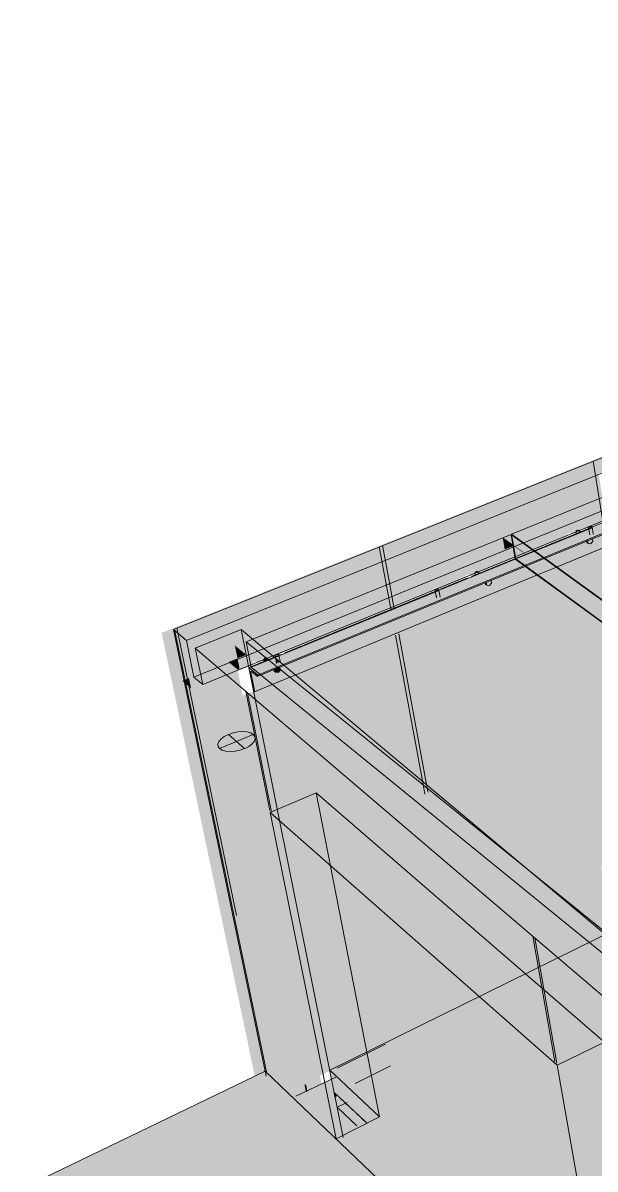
# Model space of a CAD drawing. Header units: inches. Extents: x -8026 to -8021, y -2777 to 2751.
# Drawn here: x -8026.0803 to -8025.9448, y 1923.3635 to 1923.6351 of the extents above; entities that cross this region are included whole.
import ezdxf

# ---------------------------------------------------------------- set-up
doc = ezdxf.new("R2010")
doc.units = ezdxf.units.IN
doc.header["$MEASUREMENT"] = 0
for name, color, linetype, lineweight in [('A-DETL', 90, 'Continuous', 9), ('A-FLOR', 192, 'Continuous', 13), ('A-GENM', 5, 'Continuous', 9), ('C-BLDG-PADS', 91, 'Continuous', 9), ('L-SITE', 91, 'Continuous', 9), ('S-BEAM', 12, 'Continuous', 9), ('S-FNDN', 32, 'Continuous', 13), ('S-FSTN', 2, 'Continuous', 9)]:
    doc.layers.add(name, color=color, linetype=linetype, lineweight=lineweight)
for name, color, linetype, lineweight, transparency in [('A-FLOR-1', 192, 'Continuous', 13, 0.4), ('A-WALL-PATT-1', 235, 'Continuous', 13, 0.4), ('A-WALL-PATT-2', 13, 'Continuous', 13, 0.4), ('C-BLDG-PADS-1', 91, 'Continuous', 9, 0.4), ('L-SITE-1', 91, 'Continuous', 9, 0.4), ('S-FNDN-1', 13, 'Continuous', 13, 0.4), ('S-FNDN-2', 25, 'Continuous', 13, 0.4)]:
    doc.layers.add(name, color=color, linetype=linetype, lineweight=lineweight, transparency=transparency)

msp = doc.modelspace()

# ---------------------------------------------------------------- hatches: boundary and pattern name
at = {"layer": 'A-FLOR-1'}
h = msp.add_hatch(color=256, dxfattribs=at)
h.paths.add_polyline_path([(-8025.95398, 1923.50617), (-8025.86671, 1923.54229), (-8025.872, 1923.54564), (-8025.87201, 1923.54577), (-8025.87727, 1923.54357), (-8025.8771, 1923.54222), (-8025.87726, 1923.54207), (-8025.87731, 1923.54201), (-8025.87783, 1923.54207), (-8025.87787, 1923.54212), (-8025.87789, 1923.54217), (-8025.87807, 1923.54329), (-8025.9107, 1923.52987), (-8025.91051, 1923.5285), (-8025.9107, 1923.52833), (-8025.91076, 1923.52828), (-8025.91122, 1923.52833), (-8025.91131, 1923.5284), (-8025.91152, 1923.52959), (-8025.94553, 1923.5156), (-8025.94532, 1923.5142), (-8025.94553, 1923.51403), (-8025.94554, 1923.51405), (-8025.94574, 1923.51399), (-8025.94607, 1923.51405), (-8025.94613, 1923.51411), (-8025.94637, 1923.51531), (-8025.95925, 1923.51004), (-8025.95399, 1923.50618)], flags=0)
h.paths.add_polyline_path([(-8025.94587, 1923.5117), (-8025.94648, 1923.51177), (-8025.94675, 1923.51197), (-8025.94681, 1923.51236), (-8025.94554, 1923.51288), (-8025.94547, 1923.51283), (-8025.94537, 1923.51223), (-8025.94587, 1923.5117)], flags=0)
h.paths.add_polyline_path([(-8025.92255, 1923.5213), (-8025.92323, 1923.52144), (-8025.92341, 1923.52158), (-8025.92347, 1923.52196), (-8025.92222, 1923.52247), (-8025.92215, 1923.52242), (-8025.92206, 1923.52182), (-8025.92215, 1923.52173)], flags=0)
h.paths.add_polyline_path([(-8025.89986, 1923.53065), (-8025.90051, 1923.53079), (-8025.9007, 1923.53096), (-8025.90075, 1923.5313), (-8025.89953, 1923.5318), (-8025.89946, 1923.53175), (-8025.89937, 1923.53116), (-8025.89956, 1923.53096)], flags=0)
h.paths.add_polyline_path([(-8025.87776, 1923.53975), (-8025.87839, 1923.53989), (-8025.87859, 1923.54002), (-8025.87864, 1923.54039), (-8025.87744, 1923.54089), (-8025.87736, 1923.54084), (-8025.87731, 1923.54023), (-8025.87736, 1923.54017)], flags=0)
h = msp.add_hatch(color=256, dxfattribs=at)
h.paths.add_polyline_path([(-8025.94587, 1923.5117), (-8025.94536, 1923.51223), (-8025.94546, 1923.51283), (-8025.94553, 1923.51288), (-8025.94681, 1923.51236), (-8025.94675, 1923.51197), (-8025.94647, 1923.51177), (-8025.94607, 1923.51172)], flags=0)
h.paths.add_polyline_path([(-8025.94574, 1923.51395), (-8025.94531, 1923.51422), (-8025.94529, 1923.51424), (-8025.94554, 1923.51561), (-8025.94555, 1923.51567), (-8025.94558, 1923.51576), (-8025.94566, 1923.51579), (-8025.94617, 1923.51575), (-8025.94635, 1923.51561), (-8025.94632, 1923.51526), (-8025.94607, 1923.51402), (-8025.94574, 1923.51399)], flags=0)
h.paths.add_polyline_path([(-8025.94606, 1923.51539), (-8025.94632, 1923.51546), (-8025.94632, 1923.51549), (-8025.94608, 1923.5154)], flags=0)
h.paths.add_polyline_path([(-8025.92255, 1923.5213), (-8025.92206, 1923.52182), (-8025.92215, 1923.52242), (-8025.92222, 1923.52247), (-8025.92347, 1923.52196), (-8025.92341, 1923.52158), (-8025.92313, 1923.52138), (-8025.92273, 1923.52133)], flags=0)
h.paths.add_polyline_path([(-8025.91091, 1923.52825), (-8025.91051, 1923.52851), (-8025.9105, 1923.52853), (-8025.91072, 1923.52987), (-8025.91072, 1923.52995), (-8025.91076, 1923.53002), (-8025.91091, 1923.53005), (-8025.91132, 1923.53002), (-8025.91151, 1923.52987), (-8025.91147, 1923.52949), (-8025.91125, 1923.52835), (-8025.91104, 1923.5283), (-8025.91091, 1923.52829)], flags=0)
h.paths.add_polyline_path([(-8025.91122, 1923.52967), (-8025.91147, 1923.52973), (-8025.91147, 1923.52976), (-8025.91124, 1923.52968)], flags=0)
h.paths.add_polyline_path([(-8025.89985, 1923.53065), (-8025.89937, 1923.53116), (-8025.89945, 1923.53175), (-8025.89953, 1923.5318), (-8025.90075, 1923.5313), (-8025.9007, 1923.53092), (-8025.90042, 1923.53073), (-8025.90002, 1923.53067)], flags=0)
h.paths.add_polyline_path([(-8025.87776, 1923.53975), (-8025.87728, 1923.54025), (-8025.87736, 1923.54084), (-8025.87744, 1923.54089), (-8025.87864, 1923.54039), (-8025.87859, 1923.54002), (-8025.87831, 1923.53983), (-8025.87791, 1923.53978)], flags=0)
h.paths.add_polyline_path([(-8025.87772, 1923.54198), (-8025.87718, 1923.54214), (-8025.87708, 1923.54224), (-8025.87727, 1923.54358), (-8025.87728, 1923.54366), (-8025.87732, 1923.54372), (-8025.87739, 1923.54375), (-8025.87793, 1923.54367), (-8025.87805, 1923.54352), (-8025.87801, 1923.54308), (-8025.87782, 1923.54204), (-8025.87774, 1923.54199)], flags=0)
for points in [[(-8025.95846, 1923.50432), (-8025.95415, 1923.50615), (-8025.95937, 1923.50999), (-8025.9636, 1923.50825), (-8025.96358, 1923.50811), (-8025.95847, 1923.50433)], [(-8025.95411, 1923.50612), (-8025.95402, 1923.5062), (-8025.95925, 1923.51004), (-8025.95937, 1923.50999), (-8025.95411, 1923.50612)], [(-8026.0213, 1923.47836), (-8026.01724, 1923.48006), (-8026.01932, 1923.48177), (-8026.01985, 1923.48123), (-8026.02051, 1923.48129), (-8026.02077, 1923.48151), (-8026.02085, 1923.4819), (-8026.01993, 1923.48229), (-8026.0223, 1923.48421), (-8026.02626, 1923.48258), (-8026.02623, 1923.48244), (-8026.02132, 1923.47837)], [(-8026.01722, 1923.48004), (-8026.01589, 1923.48061), (-8026.01951, 1923.4837), (-8026.01975, 1923.48354), (-8026.02024, 1923.48363), (-8026.02028, 1923.48368), (-8026.02047, 1923.48452), (-8026.02082, 1923.48481), (-8026.0223, 1923.48421), (-8026.01992, 1923.48228), (-8026.01947, 1923.48244), (-8026.01943, 1923.4824), (-8026.01931, 1923.48176), (-8026.01724, 1923.48006)], [(-8026.01985, 1923.48123), (-8026.01932, 1923.48177), (-8026.01994, 1923.48228), (-8026.02085, 1923.4819), (-8026.02077, 1923.48151), (-8026.02051, 1923.48129), (-8026.02009, 1923.48125)]]:
    msp.add_hatch(color=256, dxfattribs=at).paths.add_polyline_path(points, flags=0)
h = msp.add_hatch(color=256, dxfattribs=at)
h.paths.add_polyline_path([(-8026.01587, 1923.4806), (-8025.9585, 1923.50436), (-8025.96358, 1923.50811), (-8025.9636, 1923.50825), (-8025.98182, 1923.50073), (-8025.98158, 1923.49932), (-8025.98182, 1923.49913), (-8025.98184, 1923.49915), (-8025.98212, 1923.49906), (-8025.98216, 1923.4991), (-8025.98237, 1923.49912), (-8025.98266, 1923.50045), (-8026.01968, 1923.48522), (-8026.01942, 1923.48379), (-8026.01946, 1923.48367), (-8026.01589, 1923.48061)], flags=0)
h.paths.add_polyline_path([(-8026.02045, 1923.4845), (-8026.02058, 1923.48491), (-8026.02082, 1923.48481), (-8026.02047, 1923.48452)], flags=0)
h.paths.add_polyline_path([(-8025.96984, 1923.50182), (-8025.97047, 1923.50189), (-8025.97073, 1923.5021), (-8025.9708, 1923.50249), (-8025.9695, 1923.50302), (-8025.96943, 1923.50297), (-8025.96933, 1923.50236), (-8025.96943, 1923.50225)], flags=0)
h = msp.add_hatch(color=256, dxfattribs=at)
h.paths.add_polyline_path([(-8026.01946, 1923.48367), (-8026.01939, 1923.48383), (-8026.0197, 1923.48522), (-8026.0197, 1923.4853), (-8026.01972, 1923.48539), (-8026.01989, 1923.48543), (-8026.02032, 1923.48539), (-8026.02055, 1923.48523), (-8026.02053, 1923.48494), (-8026.02038, 1923.48445), (-8026.0195, 1923.4837)], flags=0)
h.paths.add_polyline_path([(-8025.98212, 1923.49906), (-8025.98162, 1923.49928), (-8025.98156, 1923.49935), (-8025.98184, 1923.50074), (-8025.98184, 1923.50082), (-8025.98187, 1923.5009), (-8025.98204, 1923.50093), (-8025.98245, 1923.5009), (-8025.98267, 1923.50074), (-8025.98265, 1923.50045), (-8025.98236, 1923.49912), (-8025.98213, 1923.4991)], flags=0)
h.paths.add_polyline_path([(-8025.98238, 1923.50051), (-8025.98264, 1923.50058), (-8025.98264, 1923.50061), (-8025.9824, 1923.50052)], flags=0)
h.paths.add_polyline_path([(-8025.96984, 1923.50182), (-8025.96932, 1923.50236), (-8025.96943, 1923.50297), (-8025.9695, 1923.50302), (-8025.9708, 1923.50249), (-8025.97073, 1923.5021), (-8025.97046, 1923.50189), (-8025.97005, 1923.50185)], flags=0)
h = msp.add_hatch(color=256, dxfattribs=at)
h.paths.add_polyline_path([(-8026.01932, 1923.48177), (-8026.0193, 1923.48178), (-8026.0195, 1923.48246), (-8026.01994, 1923.48228), (-8026.01943, 1923.48186)], flags=0)
h.paths.add_polyline_path([(-8026.01998, 1923.48351), (-8026.01951, 1923.48371), (-8026.02044, 1923.4845), (-8026.02023, 1923.48362), (-8026.02009, 1923.48357), (-8026.01999, 1923.48356)], flags=0)
h = msp.add_hatch(color=256, dxfattribs=at)
h.paths.add_polyline_path([(-8025.93418, 1923.41115), (-8025.93379, 1923.41083), (-8025.93387, 1923.41129), (-8025.93395, 1923.41126)], flags=0)
h.paths.add_polyline_path([(-8025.93576, 1923.4077), (-8025.93418, 1923.41115), (-8025.94321, 1923.41873), (-8025.947, 1923.41687), (-8025.93677, 1923.40852)], flags=0)
at = {"layer": 'A-WALL-PATT-1'}
h = msp.add_hatch(color=256, dxfattribs=at)
h.paths.add_polyline_path([(-8025.94466, 1923.41788), (-8025.93725, 1923.42158), (-8025.94163, 1923.42523), (-8025.94333, 1923.43527), (-8025.93244, 1923.44025), (-8025.94043, 1923.48884), (-8025.96053, 1923.50363), (-8026.0184, 1923.47972), (-8025.96214, 1923.43214), (-8025.94691, 1923.41972)], flags=0)
h.paths.add_polyline_path([(-8025.98496, 1923.49989), (-8025.98486, 1923.49981), (-8025.98493, 1923.49988)], flags=0)
h.paths.add_polyline_path([(-8026.02342, 1923.48396), (-8026.02314, 1923.48409), (-8026.02315, 1923.48437), (-8026.02278, 1923.48458), (-8026.02232, 1923.48454), (-8026.0223, 1923.48445), (-8026.02226, 1923.48443), (-8025.98493, 1923.49972), (-8025.98495, 1923.50001), (-8025.98462, 1923.5002), (-8025.98414, 1923.50016), (-8025.98413, 1923.50006), (-8025.98409, 1923.50006), (-8025.97533, 1923.50367), (-8025.97544, 1923.50381), (-8025.97546, 1923.50398), (-8025.97547, 1923.50402), (-8026.02376, 1923.48425), (-8026.02357, 1923.48409)], flags=0)
h.paths.add_polyline_path([(-8025.94137, 1923.4948), (-8025.94394, 1923.51049), (-8025.95602, 1923.5055), (-8025.94262, 1923.49571)], flags=0)
h.paths.add_polyline_path([(-8025.97439, 1923.50403), (-8025.96573, 1923.50758), (-8025.96579, 1923.50797), (-8025.97474, 1923.50431), (-8025.97443, 1923.50407)], flags=0)
h.paths.add_polyline_path([(-8025.96134, 1923.50938), (-8025.95121, 1923.51357), (-8025.9513, 1923.51369), (-8025.95132, 1923.51389), (-8025.9617, 1923.50965)], flags=0)
h.paths.add_polyline_path([(-8025.94836, 1923.51488), (-8025.94825, 1923.5148), (-8025.94832, 1923.51486)], flags=0)
h.paths.add_polyline_path([(-8025.95026, 1923.51391), (-8025.94833, 1923.5147), (-8025.94835, 1923.51498), (-8025.94801, 1923.51517), (-8025.94755, 1923.51512), (-8025.94754, 1923.51505), (-8025.94751, 1923.51504), (-8025.94486, 1923.51612), (-8025.94493, 1923.51651), (-8025.95062, 1923.51418), (-8025.9503, 1923.51394)], flags=0)
h = msp.add_hatch(color=256, dxfattribs=at)
h.paths.add_polyline_path([(-8025.97313, 1923.50435), (-8025.97226, 1923.50476), (-8025.97262, 1923.50498), (-8025.97329, 1923.50466), (-8025.97322, 1923.50444), (-8025.9732, 1923.50441)], flags=0)
h.paths.add_polyline_path([(-8025.94918, 1923.51416), (-8025.94832, 1923.51457), (-8025.94868, 1923.51478), (-8025.94933, 1923.51447), (-8025.9493, 1923.51429), (-8025.94922, 1923.5142)], flags=0)
h = msp.add_hatch(color=256, dxfattribs=at)
h.paths.add_polyline_path([(-8025.94039, 1923.48881), (-8025.94134, 1923.49463), (-8025.95615, 1923.50545), (-8025.96053, 1923.50363), (-8025.94043, 1923.48884)], flags=0)
h.paths.add_polyline_path([(-8025.96573, 1923.50758), (-8025.96146, 1923.50933), (-8025.96183, 1923.5096), (-8025.96579, 1923.50797)], flags=0)
h = msp.add_hatch(color=256, dxfattribs=at)
h.paths.add_polyline_path([(-8025.94505, 1923.41769), (-8025.94466, 1923.41788), (-8025.96214, 1923.43214), (-8025.94745, 1923.41972)], flags=0)
h.paths.add_polyline_path([(-8025.94134, 1923.49463), (-8025.94137, 1923.4948), (-8025.95602, 1923.5055), (-8025.95615, 1923.50545), (-8025.94262, 1923.49556)], flags=0)
h.paths.add_polyline_path([(-8025.96146, 1923.50933), (-8025.96134, 1923.50938), (-8025.9617, 1923.50965), (-8025.96183, 1923.5096)], flags=0)
h = msp.add_hatch(color=256, dxfattribs=at)
h.paths.add_polyline_path([(-8025.94886, 1923.4158), (-8025.94505, 1923.41769), (-8025.96214, 1923.43214), (-8026.01978, 1923.47917), (-8026.02389, 1923.47747), (-8025.94924, 1923.41611)], flags=0)
h.paths.add_polyline_path([(-8026.0289, 1923.48171), (-8026.0257, 1923.48305), (-8026.02582, 1923.4832), (-8026.02584, 1923.48337), (-8026.02584, 1923.4834), (-8026.02899, 1923.48212), (-8026.02891, 1923.48174)], flags=0)
h = msp.add_hatch(color=256, dxfattribs=at)
h.paths.add_polyline_path([(-8025.96214, 1923.43214), (-8026.01846, 1923.47972), (-8026.01978, 1923.47917), (-8025.96666, 1923.43583)], flags=0)
h.paths.add_polyline_path([(-8026.02474, 1923.48342), (-8026.02342, 1923.48396), (-8026.02376, 1923.48425), (-8026.02508, 1923.48371), (-8026.02478, 1923.48345)], flags=0)
for points in [[(-8026.02309, 1923.48389), (-8026.02232, 1923.4842), (-8026.02273, 1923.48446), (-8026.02325, 1923.4842), (-8026.02322, 1923.48402), (-8026.02316, 1923.48395)], [(-8026.02232, 1923.4842), (-8026.0222, 1923.4843), (-8026.02256, 1923.48453), (-8026.02267, 1923.48449), (-8026.02244, 1923.4843)], [(-8026.01, 1923.43415), (-8026.01347, 1923.45166), (-8026.02256, 1923.44775), (-8026.02196, 1923.44479), (-8026.01774, 1923.44104)], [(-8026.00122, 1923.38996), (-8025.97491, 1923.40295), (-8026.01, 1923.43415), (-8026.0022, 1923.39491)], [(-8026.00091, 1923.37331), (-8025.99897, 1923.37429), (-8026.00591, 1923.38082), (-8026.0064, 1923.38056), (-8026.00639, 1923.38), (-8026.006, 1923.37812), (-8026.00164, 1923.374)], [(-8026.00461, 1923.37145), (-8026.00091, 1923.37331), (-8026.006, 1923.37812), (-8026.00513, 1923.37394)]]:
    msp.add_hatch(color=256, dxfattribs=at).paths.add_polyline_path(points, flags=0)
h = msp.add_hatch(color=256, dxfattribs=at)
h.paths.add_polyline_path([(-8026.01, 1923.43415), (-8025.97491, 1923.40295), (-8025.94886, 1923.4158), (-8026.02389, 1923.47747), (-8026.02814, 1923.47574), (-8026.02824, 1923.47574), (-8026.02256, 1923.44775), (-8026.01347, 1923.45166), (-8026.01254, 1923.44696)], flags=0)
h.paths.add_polyline_path([(-8026.00995, 1923.38565), (-8026.00122, 1923.38996), (-8026.01, 1923.43415), (-8026.02196, 1923.44479), (-8026.01013, 1923.38652)], flags=0)
h.paths.add_polyline_path([(-8026.02941, 1923.48151), (-8026.02892, 1923.48177), (-8026.02899, 1923.48212), (-8026.02949, 1923.48191)], flags=0)
at = {"layer": 'A-WALL-PATT-2'}
for points in [[(-8026.02005, 1923.38032), (-8026.01362, 1923.38349), (-8026.0298, 1923.46246), (-8026.0301, 1923.46231), (-8026.03158, 1923.46186), (-8026.03267, 1923.46168), (-8026.03347, 1923.46163), (-8026.03451, 1923.46171), (-8026.03538, 1923.46195), (-8026.03601, 1923.46233), (-8026.03637, 1923.46283), (-8026.03643, 1923.4634), (-8026.03618, 1923.46402), (-8026.03565, 1923.46464), (-8026.0347, 1923.4653), (-8026.03389, 1923.46571), (-8026.03279, 1923.46608), (-8026.03158, 1923.46632), (-8026.0306, 1923.4664), (-8026.03301, 1923.47816), (-8026.03483, 1923.47972), (-8026.04046, 1923.47742), (-8026.04253, 1923.47922), (-8026.04435, 1923.48793), (-8026.04744, 1923.49059), (-8026.02535, 1923.38541), (-8026.02168, 1923.38189)], [(-8025.922, 1923.3021), (-8025.93922, 1923.40016), (-8025.95445, 1923.41319), (-8025.97285, 1923.40411), (-8025.95439, 1923.38781), (-8025.93954, 1923.30724), (-8025.93556, 1923.30337), (-8025.92788, 1923.30764), (-8025.92725, 1923.30704)]]:
    msp.add_hatch(color=256, dxfattribs=at).paths.add_polyline_path(points, flags=0)
at = {"layer": 'C-BLDG-PADS-1'}
h = msp.add_hatch(color=256, dxfattribs=at)
h.paths.add_polyline_path([(-8025.91854, 1923.28775), (-8025.91609, 1923.28915), (-8025.9321, 1923.3044), (-8025.93457, 1923.30308), (-8025.91962, 1923.28877)], flags=0)
h.paths.add_polyline_path([(-8025.90996, 1923.29265), (-8025.90745, 1923.29408), (-8025.9062, 1923.2981), (-8025.90042, 1923.2981), (-8025.8723, 1923.31416), (-8025.86283, 1923.32122), (-8025.86424, 1923.32245), (-8025.90996, 1923.29615)], flags=0)
h.paths.add_polyline_path([(-8025.86283, 1923.32122), (-8025.84302, 1923.33211), (-8025.84302, 1923.33283), (-8025.84171, 1923.33283), (-8025.83505, 1923.33649), (-8025.83573, 1923.33649), (-8025.83573, 1923.33713), (-8025.82616, 1923.34138), (-8025.8188, 1923.34673), (-8025.81804, 1923.34673), (-8025.81305, 1923.35002), (-8025.81428, 1923.35002), (-8025.80709, 1923.35526), (-8025.8072, 1923.35526), (-8025.86309, 1923.32311)], flags=0)
h.paths.add_polyline_path([(-8025.82346, 1923.34205), (-8025.78853, 1923.362), (-8025.78355, 1923.35814), (-8025.60776, 1923.46046), (-8025.61306, 1923.46359), (-8025.81957, 1923.3443)], flags=0)
h.paths.add_polyline_path([(-8026.01884, 1923.37916), (-8026.01326, 1923.38178), (-8026.01362, 1923.38349), (-8026.02001, 1923.38028)], flags=0)
h.paths.add_polyline_path([(-8025.72154, 1923.40454), (-8025.71614, 1923.40454), (-8025.71614, 1923.40764)], flags=0)
h.paths.add_polyline_path([(-8025.68104, 1923.42512), (-8025.68069, 1923.42512), (-8025.68069, 1923.42804), (-8025.68576, 1923.42512)], flags=0)
h.paths.add_polyline_path([(-8025.61863, 1923.46374), (-8025.61331, 1923.46374), (-8025.61594, 1923.46529)], flags=0)
h = msp.add_hatch(color=256, dxfattribs=at)
h.paths.add_polyline_path([(-8025.91578, 1923.28932), (-8025.91569, 1923.28938), (-8025.91569, 1923.29249), (-8025.91101, 1923.29249), (-8025.91147, 1923.29528), (-8025.91631, 1923.29249)], flags=0)
h.paths.add_polyline_path([(-8025.93457, 1923.30308), (-8025.9321, 1923.3044), (-8025.9322, 1923.3045), (-8025.93463, 1923.30314)], flags=0)
h.paths.add_polyline_path([(-8025.86283, 1923.32122), (-8025.86309, 1923.32311), (-8025.86424, 1923.32245)], flags=0)
h.paths.add_polyline_path([(-8026.01293, 1923.38193), (-8026.00952, 1923.38353), (-8026.00989, 1923.38533), (-8026.01325, 1923.38367)], flags=0)
h = msp.add_hatch(color=256, dxfattribs=at)
h.paths.add_polyline_path([(-8025.91968, 1923.28797), (-8025.91642, 1923.28983), (-8025.93242, 1923.305), (-8025.9357, 1923.30324), (-8025.91991, 1923.28819)], flags=0)
h.paths.add_polyline_path([(-8026.00902, 1923.37313), (-8026.0111, 1923.38299), (-8026.01664, 1923.3804), (-8026.00992, 1923.374)], flags=0)
h = msp.add_hatch(color=256, dxfattribs=at)
h.paths.add_polyline_path([(-8025.9357, 1923.30324), (-8025.93242, 1923.305), (-8025.93248, 1923.30506), (-8025.9357, 1923.30324)], flags=0)
h.paths.add_polyline_path([(-8026.00764, 1923.37989), (-8026.00674, 1923.38037), (-8026.00672, 1923.38038), (-8026.0065, 1923.3805), (-8026.00739, 1923.38474), (-8026.01037, 1923.38334), (-8026.01029, 1923.38311), (-8026.0078, 1923.38311), (-8026.0078, 1923.3816), (-8026.00765, 1923.3816)], flags=0)
msp.add_hatch(color=256, dxfattribs=at).paths.add_polyline_path([(-8026.00639, 1923.38), (-8026.0064, 1923.38056), (-8026.00591, 1923.38082), (-8026.00673, 1923.3816), (-8026.0065, 1923.3805)], flags=0)
at = {"layer": 'L-SITE-1'}
for points in [[(-8026.03347, 1923.46163), (-8026.03219, 1923.46174), (-8026.03116, 1923.46195), (-8026.0298, 1923.46246), (-8026.0306, 1923.46639), (-8026.03163, 1923.46632), (-8026.03308, 1923.46598), (-8026.0342, 1923.46555), (-8026.03487, 1923.46521), (-8026.03565, 1923.46464), (-8026.03618, 1923.46402), (-8026.03643, 1923.4634), (-8026.03637, 1923.46283), (-8026.03601, 1923.46233), (-8026.03521, 1923.4619), (-8026.03451, 1923.46171), (-8026.03389, 1923.46166)], [(-8026.0298, 1923.46246), (-8026.02896, 1923.46291), (-8026.02829, 1923.4634), (-8026.02776, 1923.46402), (-8026.02753, 1923.46464), (-8026.02759, 1923.46521), (-8026.02795, 1923.4657), (-8026.02859, 1923.46608), (-8026.02949, 1923.46632), (-8026.0306, 1923.46639), (-8026.02987, 1923.46283)]]:
    msp.add_hatch(color=256, dxfattribs=at).paths.add_polyline_path(points, flags=0)
at = {"layer": 'S-FNDN'}
h = msp.add_hatch(color=256, dxfattribs=at)
h.paths.add_polyline_path([(-8025.93954, 1923.30724), (-8025.95439, 1923.38781), (-8025.97285, 1923.40411), (-8025.99896, 1923.39123), (-8025.99582, 1923.37589), (-8026.00614, 1923.3707), (-8025.9458, 1923.3132)], flags=0)
h.paths.add_polyline_path([(-8025.86222, 1923.33149), (-8025.83111, 1923.34839), (-8025.84007, 1923.41809), (-8025.87242, 1923.40202), (-8025.8639, 1923.34308)], flags=0)
msp.add_hatch(color=256, dxfattribs=at).paths.add_polyline_path([(-8025.94972, 1923.22142), (-8025.75451, 1923.33824), (-8025.78728, 1923.36352), (-8025.9195, 1923.28814), (-8026.02294, 1923.38671), (-8026.08028, 1923.359), (-8025.97988, 1923.25321)], flags=0)
at = {"layer": 'S-FNDN-1'}
for points in [[(-8026.03335, 1923.49236), (-8025.94668, 1923.52724), (-8025.94725, 1923.53071), (-8026.03646, 1923.49499), (-8026.03521, 1923.49393)], [(-8026.02848, 1923.48824), (-8025.96685, 1923.51326), (-8025.96669, 1923.51315), (-8025.96672, 1923.51331), (-8025.94579, 1923.52181), (-8025.94668, 1923.52724), (-8026.03335, 1923.49236), (-8026.03285, 1923.48994), (-8026.03126, 1923.49059), (-8026.02873, 1923.48845)], [(-8025.96406, 1923.51122), (-8025.96393, 1923.51127), (-8025.96671, 1923.51326), (-8025.96669, 1923.51315), (-8025.96532, 1923.51215)], [(-8025.96621, 1923.51034), (-8025.96406, 1923.51122), (-8025.96669, 1923.51315)], [(-8025.96579, 1923.50797), (-8025.96183, 1923.5096), (-8025.96406, 1923.51122), (-8025.96621, 1923.51034)], [(-8025.96183, 1923.5096), (-8025.9617, 1923.50965), (-8025.96393, 1923.51127), (-8025.96406, 1923.51122)], [(-8026.04253, 1923.47922), (-8026.04097, 1923.47986), (-8026.04227, 1923.48614), (-8026.03523, 1923.48898), (-8026.03573, 1923.4914), (-8026.04435, 1923.48793), (-8026.04346, 1923.48369)], [(-8026.04097, 1923.47986), (-8026.03395, 1923.48272), (-8026.03523, 1923.48898), (-8026.04227, 1923.48614), (-8026.04176, 1923.48369)], [(-8026.03158, 1923.48369), (-8026.02948, 1923.48455), (-8026.0301, 1923.48759), (-8026.02848, 1923.48824), (-8026.03126, 1923.49059), (-8026.03285, 1923.48994), (-8026.0316, 1923.48381)], [(-8026.0274, 1923.48539), (-8026.02586, 1923.48602), (-8026.02848, 1923.48824), (-8026.0301, 1923.48759), (-8026.02832, 1923.48614)], [(-8026.02948, 1923.48455), (-8026.0274, 1923.48539), (-8026.0301, 1923.48759), (-8026.02949, 1923.48462)], [(-8026.02508, 1923.48371), (-8026.02376, 1923.48425), (-8026.02586, 1923.48602), (-8026.0274, 1923.48539), (-8026.0254, 1923.48381), (-8026.02518, 1923.48378), (-8026.0251, 1923.48372)], [(-8026.02949, 1923.48191), (-8026.02899, 1923.48212), (-8026.02949, 1923.48454), (-8026.03158, 1923.48369), (-8026.0301, 1923.48242)], [(-8026.02899, 1923.48212), (-8026.02582, 1923.48345), (-8026.0257, 1923.48365), (-8026.02547, 1923.48381), (-8026.0274, 1923.48539), (-8026.02948, 1923.48455), (-8026.02931, 1923.48369)], [(-8026.02324, 1923.48426), (-8026.02271, 1923.48452), (-8026.02292, 1923.48462), (-8026.02311, 1923.48449), (-8026.02323, 1923.4843)], [(-8026.02267, 1923.48449), (-8026.02253, 1923.48459), (-8026.02271, 1923.48466), (-8026.02281, 1923.4846), (-8026.02268, 1923.48449)], [(-8026.04046, 1923.47742), (-8026.03345, 1923.48029), (-8026.03395, 1923.48272), (-8026.04097, 1923.47986), (-8026.04048, 1923.47754)], [(-8026.04046, 1923.47742), (-8026.04097, 1923.47986), (-8026.04253, 1923.47922), (-8026.04059, 1923.47754)], [(-8025.93922, 1923.40016), (-8025.93282, 1923.40328), (-8025.93313, 1923.40481), (-8025.93338, 1923.40515), (-8025.93499, 1923.40651), (-8025.93524, 1923.40685), (-8025.9354, 1923.40729), (-8025.93532, 1923.40733), (-8025.947, 1923.41687), (-8025.95445, 1923.41319), (-8025.9442, 1923.40442)], [(-8025.99881, 1923.37438), (-8025.99582, 1923.37589), (-8025.99896, 1923.39123), (-8026.00763, 1923.38695), (-8026.00657, 1923.38169), (-8026.00039, 1923.37587)], [(-8026.01326, 1923.38178), (-8026.01293, 1923.38193), (-8026.01325, 1923.38367), (-8026.01362, 1923.38349), (-8026.01329, 1923.38189)], [(-8026.00634, 1923.37058), (-8026.00461, 1923.37145), (-8026.0065, 1923.3805), (-8026.00672, 1923.38038), (-8026.00674, 1923.38037), (-8026.00764, 1923.37989), (-8026.00765, 1923.3816), (-8026.0078, 1923.3816), (-8026.0078, 1923.38311), (-8026.01029, 1923.38311), (-8026.01037, 1923.38334), (-8026.0111, 1923.38299), (-8026.00902, 1923.37313), (-8026.00667, 1923.3709)]]:
    msp.add_hatch(color=256, dxfattribs=at).paths.add_polyline_path(points, flags=0)
h = msp.add_hatch(color=256, dxfattribs=at)
h.paths.add_polyline_path([(-8026.02586, 1923.48602), (-8025.96621, 1923.51034), (-8025.96672, 1923.51317), (-8025.96685, 1923.51326), (-8026.02848, 1923.48824), (-8026.02647, 1923.48655)], flags=0)
h.paths.add_polyline_path([(-8025.96393, 1923.51127), (-8025.94531, 1923.51886), (-8025.94579, 1923.52181), (-8025.96672, 1923.51331), (-8025.96532, 1923.51229)], flags=0)
h = msp.add_hatch(color=256, dxfattribs=at)
h.paths.add_polyline_path([(-8026.02376, 1923.48425), (-8025.97543, 1923.50409), (-8025.97533, 1923.50425), (-8025.97514, 1923.50438), (-8025.97493, 1923.50441), (-8025.97468, 1923.50434), (-8025.96579, 1923.50797), (-8025.96621, 1923.51034), (-8026.02586, 1923.48602), (-8026.02404, 1923.48449)], flags=0)
h.paths.add_polyline_path([(-8025.9617, 1923.50965), (-8025.95129, 1923.51396), (-8025.95119, 1923.51413), (-8025.95101, 1923.51425), (-8025.95081, 1923.51428), (-8025.95056, 1923.51421), (-8025.94493, 1923.51651), (-8025.94531, 1923.51886), (-8025.96393, 1923.51127)], flags=0)
h = msp.add_hatch(color=256, dxfattribs=at)
h.paths.add_polyline_path([(-8025.97327, 1923.50471), (-8025.97261, 1923.50503), (-8025.97277, 1923.5051), (-8025.97297, 1923.50507), (-8025.97315, 1923.50494), (-8025.97326, 1923.50476)], flags=0)
h.paths.add_polyline_path([(-8025.94932, 1923.51452), (-8025.94867, 1923.51483), (-8025.94883, 1923.5149), (-8025.94902, 1923.51487), (-8025.94919, 1923.51475), (-8025.94931, 1923.51457)], flags=0)
h = msp.add_hatch(color=256, dxfattribs=at)
h.paths.add_polyline_path([(-8026.03301, 1923.47816), (-8026.03345, 1923.48029), (-8026.03483, 1923.47972), (-8026.03425, 1923.47922)], flags=0)
h.paths.add_polyline_path([(-8026.04435, 1923.48793), (-8026.03573, 1923.4914), (-8026.03646, 1923.49499), (-8026.04744, 1923.49059)], flags=0)
h = msp.add_hatch(color=256, dxfattribs=at)
h.paths.add_polyline_path([(-8026.01362, 1923.38349), (-8026.00989, 1923.38533), (-8026.02196, 1923.44479), (-8026.0244, 1923.44696), (-8026.02256, 1923.44775), (-8026.02949, 1923.48191), (-8026.03345, 1923.48029), (-8026.0306, 1923.46639), (-8026.03049, 1923.4664), (-8026.02946, 1923.46632), (-8026.02859, 1923.46608), (-8026.02795, 1923.4657), (-8026.02759, 1923.46521), (-8026.02753, 1923.46464), (-8026.02785, 1923.46392), (-8026.02829, 1923.4634), (-8026.02907, 1923.46283), (-8026.0298, 1923.46246), (-8026.01401, 1923.38541)], flags=0)
h.paths.add_polyline_path([(-8026.03523, 1923.48898), (-8026.03285, 1923.48994), (-8026.03335, 1923.49236), (-8026.03646, 1923.49499), (-8026.03556, 1923.49059)], flags=0)
h = msp.add_hatch(color=256, dxfattribs=at)
h.paths.add_polyline_path([(-8026.02196, 1923.44479), (-8026.02256, 1923.44775), (-8026.0244, 1923.44696), (-8026.02342, 1923.4461)], flags=0)
h.paths.add_polyline_path([(-8026.03345, 1923.48029), (-8026.02949, 1923.48191), (-8026.03158, 1923.48369), (-8026.03285, 1923.48994), (-8026.03523, 1923.48898), (-8026.03395, 1923.48272)], flags=0)
h = msp.add_hatch(color=256, dxfattribs=at)
h.paths.add_polyline_path([(-8025.93232, 1923.405), (-8025.93255, 1923.40614), (-8025.93453, 1923.4078), (-8025.93467, 1923.40774), (-8025.93452, 1923.40729), (-8025.93427, 1923.40695), (-8025.93256, 1923.40545), (-8025.93241, 1923.40526)], flags=0)
h.paths.add_polyline_path([(-8026.02546, 1923.47664), (-8026.02132, 1923.47837), (-8026.02623, 1923.48244), (-8026.02631, 1923.48256), (-8026.02677, 1923.48238), (-8026.02562, 1923.47666), (-8026.02551, 1923.47664)], flags=0)
at = {"layer": 'S-FNDN-2'}
h = msp.add_hatch(color=256, dxfattribs=at)
h.paths.add_polyline_path([(-8025.94398, 1923.52833), (-8025.72071, 1923.61815), (-8025.71977, 1923.61767), (-8025.71996, 1923.61993), (-8025.72191, 1923.62092), (-8025.94725, 1923.53071), (-8025.94621, 1923.52995)], flags=0)
h.paths.add_polyline_path([(-8025.7184, 1923.61697), (-8025.7172, 1923.61745), (-8025.71732, 1923.61858), (-8025.71918, 1923.61953), (-8025.71901, 1923.61728), (-8025.7188, 1923.61718)], flags=0)
h.paths.add_polyline_path([(-8025.71208, 1923.61952), (-8025.71102, 1923.61995), (-8025.71114, 1923.62128), (-8025.71163, 1923.62153), (-8025.71171, 1923.6228), (-8025.71038, 1923.6233), (-8025.70697, 1923.62159), (-8025.69928, 1923.62469), (-8025.69939, 1923.62602), (-8025.69988, 1923.62627), (-8025.69995, 1923.62752), (-8025.69868, 1923.62804), (-8025.69523, 1923.62633), (-8025.68773, 1923.62936), (-8025.68783, 1923.63069), (-8025.68831, 1923.63093), (-8025.68838, 1923.63217), (-8025.68712, 1923.63268), (-8025.68632, 1923.63229), (-8025.68647, 1923.63511), (-8025.71287, 1923.62454), (-8025.71263, 1923.62076), (-8025.71185, 1923.62037), (-8025.71185, 1923.61983), (-8025.71231, 1923.61964)], flags=0)
msp.add_hatch(color=256, dxfattribs=at).paths.add_polyline_path([(-8025.94579, 1923.52181), (-8025.9431, 1923.5229), (-8025.94398, 1923.52833), (-8025.94725, 1923.53071), (-8025.94668, 1923.52724)], flags=0)
h = msp.add_hatch(color=256, dxfattribs=at)
h.paths.add_polyline_path([(-8025.93244, 1923.44025), (-8025.92813, 1923.44222), (-8025.93502, 1923.48485), (-8025.94039, 1923.48881), (-8025.93275, 1923.44214)], flags=0)
h.paths.add_polyline_path([(-8025.93599, 1923.49087), (-8025.93946, 1923.51234), (-8025.94394, 1923.51049), (-8025.94137, 1923.4948), (-8025.93757, 1923.49202)], flags=0)
h.paths.add_polyline_path([(-8025.94486, 1923.51612), (-8025.94037, 1923.51796), (-8025.94043, 1923.51835), (-8025.94262, 1923.51996), (-8025.94315, 1923.52288), (-8025.94579, 1923.52181), (-8025.94493, 1923.51651)], flags=0)

# ---------------------------------------------------------------- linework, layer by layer
at = {"layer": 'A-DETL'}
for p, q in [((-8025.99591, 1923.51095), (-8025.99421, 1923.50172)), ((-8025.99514, 1923.51127), (-8025.99343, 1923.50203)), ((-8025.99343, 1923.50203), (-8025.99235, 1923.49617)), ((-8025.99421, 1923.50172), (-8025.99312, 1923.49586)), ((-8026.04428, 1923.49109), (-8026.02254, 1923.38621)), ((-8026.04385, 1923.49175), (-8026.02974, 1923.42365)), ((-8025.99205, 1923.49007), (-8025.9855, 1923.45463)), ((-8025.99129, 1923.49039), (-8025.98454, 1923.45383)), ((-8026.0275, 1923.47675), (-8026.0218, 1923.44849)), ((-8026.02709, 1923.4764), (-8026.02141, 1923.44814)), ((-8025.9855, 1923.45463), (-8025.98534, 1923.45376)), ((-8025.98534, 1923.45376), (-8025.98509, 1923.45239)), ((-8025.98454, 1923.45383), (-8025.98438, 1923.453)), ((-8025.98438, 1923.453), (-8025.98436, 1923.45286)), ((-8025.95958, 1923.41872), (-8025.95435, 1923.38905)), ((-8025.95911, 1923.41832), (-8025.95388, 1923.38864))]:
    msp.add_line(p, q, dxfattribs=at)
at = {"layer": 'A-FLOR'}
for p, q in [((-8025.87284, 1923.55122), (-8025.96458, 1923.51396)), ((-8025.96358, 1923.50811), (-8025.94554, 1923.5155)), ((-8025.9647, 1923.51391), (-8026.02743, 1923.48843)), ((-8025.86741, 1923.44333), (-8025.9647, 1923.51391)), ((-8025.9647, 1923.51391), (-8025.9637, 1923.50806)), ((-8025.96458, 1923.51396), (-8025.86728, 1923.44339)), ((-8025.96358, 1923.50811), (-8025.96458, 1923.51396)), ((-8025.98135, 1923.50083), (-8025.9637, 1923.50806)), ((-8025.9637, 1923.50806), (-8025.86937, 1923.4391)), ((-8025.86924, 1923.43917), (-8025.96358, 1923.50811)), ((-8026.01945, 1923.48522), (-8025.98216, 1923.5005)), ((-8026.02743, 1923.48843), (-8025.93318, 1923.4122)), ((-8026.02623, 1923.48244), (-8026.02743, 1923.48843)), ((-8026.02623, 1923.48244), (-8026.02032, 1923.48486)), ((-8025.93486, 1923.40799), (-8026.02623, 1923.48244)), ((-8026.00657, 1923.38169), (-8025.99949, 1923.37503)), ((-8026.00587, 1923.3782), (-8026.00355, 1923.37935)), ((-8026.00124, 1923.37382), (-8026.00587, 1923.3782))]:
    msp.add_line(p, q, dxfattribs=at)
at = {"layer": 'A-GENM'}
for p, q in [((-8025.94546, 1923.51283), (-8025.94562, 1923.51285)), ((-8025.94553, 1923.51288), (-8025.94546, 1923.51283)), ((-8025.94536, 1923.51223), (-8025.94546, 1923.51283)), ((-8025.94675, 1923.51197), (-8025.94681, 1923.51236)), ((-8025.94675, 1923.51197), (-8025.94647, 1923.51177)), ((-8025.94657, 1923.51237), (-8025.94664, 1923.51242)), ((-8025.94644, 1923.51251), (-8025.94657, 1923.51237)), ((-8025.94657, 1923.51237), (-8025.94647, 1923.51177)), ((-8025.94647, 1923.51177), (-8025.94587, 1923.5117)), ((-8025.94587, 1923.5117), (-8025.94536, 1923.51223)), ((-8025.97073, 1923.5021), (-8025.9708, 1923.50249)), ((-8025.97073, 1923.5021), (-8025.97046, 1923.50189)), ((-8025.97057, 1923.5025), (-8025.97064, 1923.50255)), ((-8025.97044, 1923.50264), (-8025.97057, 1923.5025)), ((-8025.97057, 1923.5025), (-8025.97046, 1923.50189)), ((-8025.97046, 1923.50189), (-8025.96984, 1923.50182)), ((-8025.96984, 1923.50182), (-8025.96932, 1923.50236)), ((-8025.96943, 1923.50297), (-8025.96959, 1923.50299)), ((-8025.9695, 1923.50302), (-8025.96943, 1923.50297)), ((-8025.96932, 1923.50236), (-8025.96943, 1923.50297)), ((-8026.02077, 1923.48151), (-8026.02085, 1923.48191)), ((-8026.02077, 1923.48151), (-8026.02051, 1923.48129)), ((-8026.02063, 1923.48191), (-8026.0207, 1923.48197)), ((-8026.02049, 1923.48206), (-8026.02063, 1923.48191)), ((-8026.02063, 1923.48191), (-8026.02051, 1923.48129)), ((-8026.02051, 1923.48129), (-8026.01985, 1923.48123)), ((-8026.01985, 1923.48123), (-8026.01932, 1923.48177)), ((-8026.01943, 1923.4824), (-8026.0196, 1923.48242)), ((-8026.0195, 1923.48246), (-8026.01943, 1923.4824)), ((-8026.0193, 1923.48178), (-8026.01943, 1923.4824))]:
    msp.add_line(p, q, dxfattribs=at)
at = {"layer": 'C-BLDG-PADS'}
for p, q in [((-8025.99441, 1923.39312), (-8026.0059, 1923.38745)), ((-8026.00162, 1923.38386), (-8025.99327, 1923.388))]:
    msp.add_line(p, q, dxfattribs=at)
at = {"layer": 'L-SITE'}
for p, q in [((-8026.02972, 1923.46484), (-8026.03164, 1923.46652)), ((-8026.02802, 1923.46556), (-8026.02573, 1923.46651)), ((-8026.02972, 1923.46484), (-8026.03373, 1923.46317)), ((-8026.02972, 1923.46484), (-8026.02802, 1923.46556)), ((-8026.02972, 1923.46484), (-8026.02779, 1923.46316)), ((-8026.02779, 1923.46316), (-8026.02752, 1923.46328))]:
    msp.add_line(p, q, dxfattribs=at)
for points in [[(-8026.03164, 1923.46652, 0), (-8026.03261, 1923.46603, 0), (-8026.03338, 1923.46546, 0), (-8026.03391, 1923.46484, 0), (-8026.03415, 1923.46423, 0), (-8026.03409, 1923.46366, 0), (-8026.03373, 1923.46317, 0), (-8026.03309, 1923.46279, 0), (-8026.03223, 1923.46255, 0), (-8026.03119, 1923.46247, 0), (-8026.03005, 1923.46255, 0), (-8026.02889, 1923.46279, 0), (-8026.02779, 1923.46316, 0)], [(-8026.02836, 1923.4672, 0), (-8026.02939, 1923.46713, 0), (-8026.03054, 1923.46689, 0), (-8026.03164, 1923.46652, 0)], [(-8026.02752, 1923.46328, 0), (-8026.02682, 1923.46366, 0), (-8026.02605, 1923.46423, 0), (-8026.02553, 1923.46484, 0), (-8026.0253, 1923.46545, 0), (-8026.02536, 1923.46603, 0), (-8026.02573, 1923.46651, 0), (-8026.02636, 1923.46689, 0), (-8026.02723, 1923.46712, 0), (-8026.02826, 1923.46721, 0), (-8026.02836, 1923.4672, 0)]]:
    msp.add_polyline3d(points, dxfattribs=at)
at = {"layer": 'S-BEAM'}
for p, q in [((-8025.94637, 1923.51279), (-8025.85506, 1923.55033)), ((-8025.86956, 1923.54411), (-8025.95677, 1923.50824)), ((-8025.86663, 1923.54224), (-8025.95396, 1923.50616)), ((-8025.93448, 1923.52018), (-8025.94864, 1923.51438)), ((-8025.94878, 1923.51432), (-8025.95348, 1923.5124)), ((-8025.95133, 1923.51075), (-8025.94651, 1923.51274)), ((-8025.94864, 1923.51438), (-8025.94878, 1923.51432)), ((-8025.94651, 1923.51274), (-8025.94637, 1923.51279)), ((-8026.01749, 1923.48355), (-8025.95133, 1923.51075)), ((-8025.95348, 1923.5124), (-8025.97404, 1923.50398)), ((-8025.9569, 1923.50819), (-8025.96124, 1923.5064)), ((-8025.95677, 1923.50824), (-8025.9569, 1923.50819)), ((-8025.96124, 1923.5064), (-8026.01849, 1923.48286)), ((-8025.95409, 1923.50611), (-8025.95844, 1923.50431)), ((-8025.95396, 1923.50616), (-8025.95409, 1923.50611)), ((-8025.97494, 1923.50361), (-8026.01829, 1923.48585)), ((-8025.95844, 1923.50431), (-8026.01586, 1923.48059)), ((-8026.02137, 1923.48459), (-8026.02616, 1923.48263)), ((-8026.02411, 1923.48083), (-8026.0192, 1923.48285)), ((-8026.0196, 1923.48531), (-8026.02137, 1923.48459)), ((-8026.01849, 1923.48286), (-8026.01991, 1923.48228)), ((-8026.01926, 1923.48545), (-8026.0196, 1923.48531)), ((-8026.0192, 1923.48285), (-8026.01749, 1923.48355)), ((-8026.02616, 1923.48263), (-8026.02677, 1923.48238)), ((-8026.02677, 1923.48238), (-8026.02562, 1923.47666)), ((-8026.02467, 1923.4806), (-8026.02677, 1923.48238)), ((-8026.02545, 1923.47691), (-8026.02631, 1923.4812)), ((-8026.02615, 1923.48146), (-8026.02484, 1923.48034)), ((-8026.02398, 1923.4806), (-8026.02471, 1923.4803)), ((-8026.02467, 1923.4806), (-8026.02418, 1923.4808)), ((-8026.01991, 1923.48228), (-8026.02398, 1923.4806)), ((-8026.01586, 1923.48059), (-8026.01721, 1923.48003)), ((-8026.02129, 1923.47835), (-8026.02549, 1923.47661)), ((-8026.01721, 1923.48003), (-8026.02129, 1923.47835)), ((-8026.02562, 1923.47666), (-8026.02549, 1923.47661)), ((-8026.02549, 1923.47661), (-8026.02546, 1923.47664)), ((-8026.02546, 1923.47664), (-8026.02545, 1923.47686))]:
    msp.add_line(p, q, dxfattribs=at)
for points in [[(-8026.02631, 1923.4812, 0), (-8026.0263, 1923.48147, 0), (-8026.02615, 1923.48146, 0)], [(-8026.02484, 1923.48034, 0), (-8026.02468, 1923.48033, 0), (-8026.02467, 1923.4806, 0)]]:
    msp.add_polyline3d(points, dxfattribs=at)
at = {"layer": 'S-FNDN'}
for p, q in [((-8026.04467, 1923.49142), (-8025.71658, 1923.62287)), ((-8026.04157, 1923.48878), (-8025.72017, 1923.61824)), ((-8026.03979, 1923.48012), (-8025.78088, 1923.58574)), ((-8025.78302, 1923.58261), (-8026.03771, 1923.47833)), ((-8025.71035, 1923.53364), (-8026.00763, 1923.38695)), ((-8025.94529, 1923.53124), (-8025.94282, 1923.516)), ((-8026.04157, 1923.48878), (-8026.04467, 1923.49142)), ((-8026.04467, 1923.49142), (-8026.0227, 1923.38554)), ((-8026.02858, 1923.49142), (-8026.0395, 1923.487)), ((-8026.02858, 1923.49142), (-8026.00443, 1923.37101)), ((-8026.02858, 1923.49142), (-8025.93341, 1923.41161)), ((-8026.03979, 1923.48012), (-8026.04157, 1923.48878)), ((-8025.93843, 1923.40065), (-8026.0395, 1923.487)), ((-8026.0395, 1923.487), (-8026.03771, 1923.47833)), ((-8026.03771, 1923.47833), (-8026.03979, 1923.48012)), ((-8026.02172, 1923.44805), (-8026.01089, 1923.45271)), ((-8025.94258, 1923.39359), (-8026.01089, 1923.45271)), ((-8026.01089, 1923.45271), (-8025.99582, 1923.37589)), ((-8026.00614, 1923.3707), (-8026.02172, 1923.44805)), ((-8026.02172, 1923.44805), (-8025.9538, 1923.38818)), ((-8025.9538, 1923.38818), (-8025.94258, 1923.39359)), ((-8025.9538, 1923.38818), (-8025.93954, 1923.30724)), ((-8026.02294, 1923.38671), (-8026.08028, 1923.359)), ((-8026.02294, 1923.38671), (-8025.9195, 1923.28814)), ((-8026.00618, 1923.3853), (-8026.01568, 1923.38085)), ((-8026.00763, 1923.38695), (-8025.99582, 1923.37589)), ((-8025.99885, 1923.37442), (-8026.00657, 1923.38169)), ((-8025.99582, 1923.37589), (-8026.00614, 1923.3707))]:
    msp.add_line(p, q, dxfattribs=at)
at = {"layer": 'S-FSTN'}
for p, q in [((-8025.94609, 1923.51381), (-8025.94637, 1923.51553)), ((-8025.94552, 1923.51568), (-8025.94524, 1923.51396)), ((-8025.94933, 1923.51437), (-8025.94933, 1923.51447)), ((-8025.9493, 1923.51429), (-8025.94933, 1923.51437)), ((-8025.94925, 1923.51422), (-8025.9493, 1923.51429)), ((-8025.94922, 1923.5142), (-8025.94923, 1923.5142)), ((-8025.94922, 1923.51419), (-8025.94923, 1923.5142)), ((-8025.94883, 1923.5149), (-8025.94874, 1923.51488)), ((-8025.94874, 1923.51488), (-8025.94869, 1923.51485)), ((-8025.94869, 1923.51485), (-8025.94827, 1923.51454)), ((-8025.94869, 1923.51485), (-8025.94867, 1923.51483)), ((-8025.94651, 1923.51218), (-8025.94677, 1923.51237)), ((-8025.97328, 1923.50456), (-8025.97329, 1923.50466)), ((-8025.97326, 1923.50476), (-8025.97322, 1923.50486)), ((-8025.97262, 1923.50504), (-8025.97261, 1923.50503)), ((-8025.97257, 1923.505), (-8025.97221, 1923.50473)), ((-8025.97049, 1923.50232), (-8025.97075, 1923.50251)), ((-8025.98237, 1923.4989), (-8025.98268, 1923.50065)), ((-8025.98182, 1923.50082), (-8025.9815, 1923.49907)), ((-8026.02325, 1923.4841), (-8026.02325, 1923.4842)), ((-8026.02323, 1923.4843), (-8026.02318, 1923.4844)), ((-8026.02308, 1923.48389), (-8026.02315, 1923.48395)), ((-8026.02249, 1923.48456), (-8026.02215, 1923.48427)), ((-8026.02044, 1923.48451), (-8026.02057, 1923.48513)), ((-8026.02056, 1923.48511), (-8026.02053, 1923.48506)), ((-8026.02021, 1923.48335), (-8026.02044, 1923.48451)), ((-8026.01967, 1923.48532), (-8026.01932, 1923.48356)), ((-8026.02054, 1923.48175), (-8026.02077, 1923.48194))]:
    msp.add_line(p, q, dxfattribs=at)
for points in [[(-8025.94558, 1923.51576, 0), (-8025.94564, 1923.51579, 0), (-8025.94573, 1923.51581, 0), (-8025.94583, 1923.51582, 0), (-8025.94594, 1923.51581, 0), (-8025.94605, 1923.51579, 0), (-8025.94615, 1923.51576, 0), (-8025.94624, 1923.51571, 0), (-8025.94631, 1923.51566, 0), (-8025.94635, 1923.51561, 0), (-8025.94637, 1923.51555, 0), (-8025.94636, 1923.5155, 0), (-8025.94632, 1923.51546, 0)], [(-8025.94632, 1923.51546, 0), (-8025.94625, 1923.51542, 0), (-8025.94617, 1923.5154, 0), (-8025.94606, 1923.51539, 0), (-8025.94595, 1923.5154, 0), (-8025.94585, 1923.51542, 0), (-8025.94574, 1923.51546, 0), (-8025.94565, 1923.5155, 0), (-8025.94558, 1923.51555, 0), (-8025.94554, 1923.51561, 0), (-8025.94552, 1923.51566, 0)], [(-8025.94553, 1923.51568, 0), (-8025.94554, 1923.51571, 0), (-8025.94558, 1923.51576, 0)], [(-8025.94931, 1923.51457, 0), (-8025.94926, 1923.51466, 0), (-8025.94919, 1923.51475, 0)], [(-8025.94919, 1923.51475, 0), (-8025.94911, 1923.51482, 0), (-8025.94902, 1923.51487, 0)], [(-8025.94902, 1923.51487, 0), (-8025.94892, 1923.5149, 0), (-8025.94883, 1923.5149, 0)], [(-8025.9732, 1923.50441, 0), (-8025.97325, 1923.50448, 0), (-8025.97328, 1923.50456, 0)], [(-8025.97322, 1923.50486, 0), (-8025.97315, 1923.50494, 0), (-8025.97306, 1923.50502, 0), (-8025.97297, 1923.50507, 0), (-8025.97286, 1923.5051, 0), (-8025.97277, 1923.5051, 0)], [(-8025.97277, 1923.5051, 0), (-8025.97268, 1923.50508, 0), (-8025.97262, 1923.50504, 0)], [(-8025.98187, 1923.5009, 0), (-8025.98193, 1923.50093, 0), (-8025.98202, 1923.50095, 0), (-8025.98212, 1923.50096, 0), (-8025.98223, 1923.50095, 0), (-8025.98235, 1923.50093, 0), (-8025.98245, 1923.5009, 0), (-8025.98255, 1923.50085, 0), (-8025.98262, 1923.50079, 0), (-8025.98267, 1923.50074, 0), (-8025.98269, 1923.50068, 0), (-8025.98268, 1923.50063, 0), (-8025.98264, 1923.50058, 0)], [(-8025.98264, 1923.50058, 0), (-8025.98257, 1923.50054, 0), (-8025.98249, 1923.50052, 0), (-8025.98238, 1923.50051, 0), (-8025.98227, 1923.50052, 0), (-8025.98216, 1923.50054, 0), (-8025.98205, 1923.50058, 0), (-8025.98196, 1923.50062, 0), (-8025.98188, 1923.50068, 0), (-8025.98184, 1923.50074, 0), (-8025.98182, 1923.50079, 0), (-8025.98183, 1923.50085, 0), (-8025.98187, 1923.5009, 0)], [(-8026.02316, 1923.48395, 0), (-8026.02316, 1923.48395, 0), (-8026.02322, 1923.48402, 0), (-8026.02325, 1923.4841, 0)], [(-8026.02318, 1923.4844, 0), (-8026.02311, 1923.48449, 0), (-8026.02302, 1923.48457, 0)], [(-8026.02302, 1923.48457, 0), (-8026.02292, 1923.48462, 0), (-8026.02286, 1923.48464, 0)], [(-8026.02281, 1923.48465, 0), (-8026.02271, 1923.48466, 0), (-8026.02261, 1923.48464, 0), (-8026.02253, 1923.48459, 0)], [(-8026.01972, 1923.48539, 0), (-8026.01979, 1923.48543, 0), (-8026.01987, 1923.48545, 0), (-8026.01998, 1923.48546, 0), (-8026.02009, 1923.48545, 0), (-8026.02021, 1923.48543, 0), (-8026.02032, 1923.48539, 0), (-8026.02042, 1923.48534, 0), (-8026.0205, 1923.48529, 0), (-8026.02055, 1923.48523, 0), (-8026.02057, 1923.48516, 0), (-8026.02057, 1923.48513, 0)], [(-8026.02053, 1923.48506, 0), (-8026.02046, 1923.48502, 0), (-8026.02037, 1923.485, 0), (-8026.02027, 1923.48499, 0), (-8026.02015, 1923.485, 0), (-8026.02004, 1923.48502, 0), (-8026.01993, 1923.48506, 0), (-8026.01983, 1923.48511, 0), (-8026.01975, 1923.48516, 0), (-8026.0197, 1923.48522, 0), (-8026.01968, 1923.48529, 0), (-8026.01968, 1923.48534, 0), (-8026.01972, 1923.48539, 0)]]:
    msp.add_polyline3d(points, dxfattribs=at)

doc.saveas('drawing.dxf')
